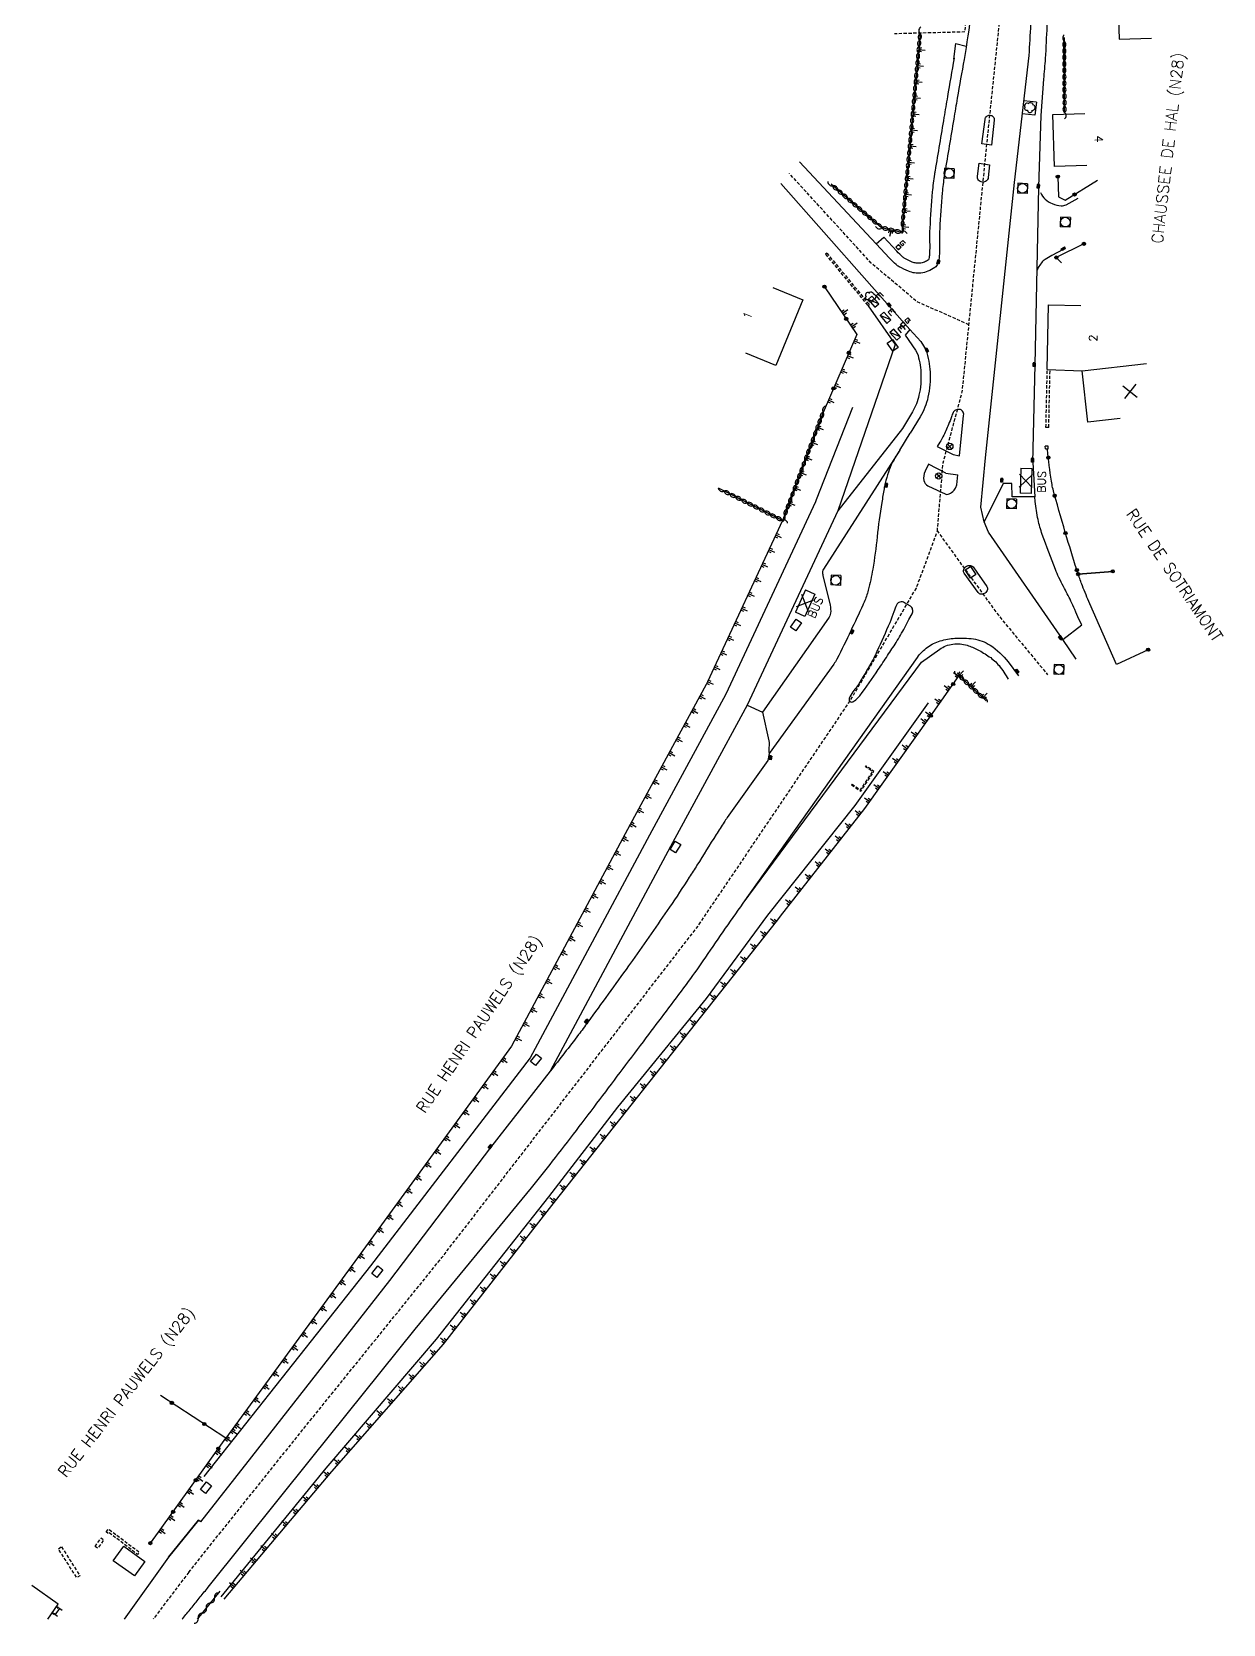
# Model space of a CAD drawing. Header units: millimetres. Extents: x 146014 to 147000, y 143999 to 145000.
# Drawn here: x 146468.3 to 146652.6, y 143999.2 to 144245.4 of the extents above; entities that cross this region are included whole.
import ezdxf
from ezdxf.enums import TextEntityAlignment as Align

# ---------------------------------------------------------------- set-up
doc = ezdxf.new("R2010")
doc.units = ezdxf.units.MM
doc.linetypes.add('DASHED', pattern=[0.75, 0.5, -0.25])
doc.layers.get('0').update_dxf_attribs({"linetype": 'CONTINUOUS'})
for name, color, linetype in [('W0001', 6, 'DASHED'), ('W0008', 7, 'CONTINUOUS'), ('W0017', 7, 'CONTINUOUS'), ('W0100', 7, 'CONTINUOUS'), ('W0105', 7, 'CONTINUOUS'), ('W0112', 1, 'DASHED'), ('W0211', 2, 'CONTINUOUS'), ('W0300', 7, 'CONTINUOUS'), ('W0302', 3, 'CONTINUOUS'), ('W0310', 3, 'CONTINUOUS'), ('W0322', 7, 'CONTINUOUS'), ('W0400', 7, 'CONTINUOUS'), ('W0412', 7, 'CONTINUOUS'), ('W0420', 7, 'CONTINUOUS'), ('W0430', 7, 'CONTINUOUS'), ('W0469', 7, 'CONTINUOUS'), ('W0989', 7, 'CONTINUOUS'), ('W0991', 7, 'CONTINUOUS'), ('W1102', 7, 'CONTINUOUS'), ('W1471', 7, 'CONTINUOUS')]:
    doc.layers.add(name, color=color, linetype=linetype)
doc.styles.get("Standard").update_dxf_attribs({"font": 'romans.shx', "width": 0.85})

# ---------------------------------------------------------------- blocks, each defined once
blk = doc.blocks.new('t105o')
for p, q in [((-0.5, 0), (0.5, 0)), ((0.5, 0), (0.2, 0.1)), ((0.5, 0), (0.2, -0.1))]:
    blk.add_line(p, q)
blk = doc.blocks.new('t310o')
at = {"color": 0, "linetype": 'Continuous'}
for centre, start, end in [((-0.5, 0.38), 216.8699, 323.1304), ((0.5, -0.37), 36.8699, 143.1303)]:
    blk.add_arc(centre, 0.625, start, end, dxfattribs=at)
blk = doc.blocks.new('T420')
for p, q in [((0.75, 0.75), (-0.75, 0.75)), ((-0.75, 0.75), (-0.75, -0.75)), ((0.75, 0.75), (0.75, -0.75)), ((0.75, -0.75), (-0.75, -0.75))]:
    blk.add_line(p, q)
blk.add_ellipse((0, 0), major_axis=(-0.53, 0.53), ratio=1, start_param=3.926991, end_param=10.210176)
blk = doc.blocks.new('T300')
for p, q in [((-0.8, 0.51), (-0.86, 0.34)), ((-0.86, 0.34), (-0.86, 0.17)), ((-0.86, 0.17), (-0.74, 0.06)), ((-0.69, 0.63), (-0.8, 0.51)), ((-0.8, -0.06), (-0.74, 0.06)), ((-0.74, 0.06), (-0.69, 0.11)), ((-0.57, 0.69), (-0.69, 0.63)), ((-0.46, 0.69), (-0.57, 0.69)), ((-0.29, 0.63), (-0.46, 0.69)), ((-0.29, 0.63), (-0.17, 0.74)), ((-0.23, 0.57), (-0.29, 0.63)), ((-0.17, 0.74), (-0.06, 0.8)), ((-0.06, 0.8), (0.06, 0.8)), ((0.06, 0.8), (0.23, 0.74)), ((0.23, 0.74), (0.34, 0.63)), ((0.34, 0.63), (0.4, 0.51)), ((0.46, 0.46), (0.34, 0.46)), ((0.4, 0.51), (0.4, 0.46)), ((0.57, 0.4), (0.46, 0.46)), ((0.57, 0.4), (0.69, 0.29)), ((0.69, 0.29), (0.74, 0.17)), ((0.74, 0.06), (0.69, -0.17)), ((0.74, 0.17), (0.74, 0.06)), ((-0.8, -0.17), (-0.8, -0.06)), ((-0.8, -0.23), (-0.8, -0.17)), ((-0.74, -0.34), (-0.8, -0.23)), ((-0.69, -0.4), (-0.74, -0.34)), ((-0.51, -0.46), (-0.69, -0.4)), ((-0.4, -0.46), (-0.51, -0.46)), ((-0.4, -0.46), (-0.34, -0.46)), ((-0.34, -0.46), (-0.34, -0.4)), ((-0.34, -0.51), (-0.34, -0.46)), ((-0.29, -0.63), (-0.34, -0.51)), ((-0.17, -0.74), (-0.29, -0.63)), ((-0.06, -0.8), (-0.17, -0.74)), ((0.06, -0.8), (-0.06, -0.8)), ((0.17, -0.74), (0.06, -0.8)), ((0.23, -0.69), (0.17, -0.74)), ((0.29, -0.46), (0.23, -0.46)), ((0.29, -0.63), (0.23, -0.69)), ((0.46, -0.4), (0.29, -0.46)), ((0.34, -0.51), (0.29, -0.63)), ((0.34, -0.51), (0.34, -0.46)), ((0.57, -0.34), (0.46, -0.4)), ((0.63, -0.29), (0.57, -0.34)), ((0.69, -0.17), (0.63, -0.29))]:
    blk.add_line(p, q)
blk = doc.blocks.new('T400')
for p, q in [((-0.15, 0.3), (0.15, 0.3)), ((-0.15, -0.25), (-0.15, 0.3)), ((-0.15, 0.15), (0.15, 0.15)), ((-0.15, 0), (0.15, 0)), ((0.15, 0.3), (0.15, -0.25)), ((-0.15, -0.15), (0.15, -0.15)), ((-0.15, -0.25), (-0.15, -0.3)), ((-0.15, -0.3), (0.15, -0.3)), ((0.15, -0.3), (0.15, -0.25))]:
    blk.add_line(p, q)
blk = doc.blocks.new('T412')
for p, q in [((-0.3, 1.2), (0.3, 1.2)), ((-0.3, 1.2), (-0.3, 0.6)), ((-0.3, 0.6), (0.3, 0.6)), ((-0.3, 0.3), (0.3, 0.3)), ((-0.3, -0.3), (-0.3, 0.3)), ((0, 0.9), (0.3, 0.9)), ((0.3, 0.9), (0.3, 0.6)), ((0.3, 0.3), (0.3, -0.3)), ((0.3, -0.3), (-0.3, -0.3))]:
    blk.add_line(p, q)
blk.add_ellipse((0, 0), major_axis=(0.212, 0.212), ratio=1, start_param=5.497787, end_param=11.780972)
blk = doc.blocks.new('t211o')
at = {"color": 0, "linetype": 'Continuous'}
for p, q in [((-0.29, 0.5), (-0.29, 0)), ((0, 1), (0, 0)), ((0.29, 0.5), (0.29, 0))]:
    blk.add_line(p, q, dxfattribs=at)
blk = doc.blocks.new('t430')
at = {"flags": 128}
for points in [[(0.8, 0.8), (-0.8, 0.8)], [(-0.8, 0.8), (-0.8, 0)], [(0.8, 0.8), (-0.8, 0)], [(-0.8, 0), (0.8, 0)], [(-0.4, 2.1), (0.4, 2.1)], [(-0.4, 2.1), (-0.4, 1.3)], [(-0.4, 1.7), (0, 1.7)], [(-0.4, 1.3), (0.4, 1.3)], [(0.8, 0), (0.8, 0.8)]]:
    blk.add_lwpolyline(points, dxfattribs=at)
blk = doc.blocks.new('t322o')
at = {"color": 0, "linetype": 'Continuous'}
for radius in [0.25, 0.15]:
    blk.add_circle((0, 0), radius, dxfattribs=at)
blk = doc.blocks.new('t991o')
at = {"color": 0, "linetype": 'Continuous'}
for p, q in [((-1, 1), (1, -1)), ((-1, -1), (1, 1))]:
    blk.add_line(p, q, dxfattribs=at)
blk = doc.blocks.new('T1471')
at = {"color": 0, "linetype": 'Continuous', "flags": 128}
blk.add_lwpolyline([(-0.75, -0.5), (-0.75, 0.5), (0.75, 0.5), (0.75, -0.5), (-0.75, -0.5)], dxfattribs=at)
blk = doc.blocks.new('T469')
at = {"color": 0, "linetype": 'Continuous', "flags": 128}
for points in [[(-0.35, 0.35), (0.35, -0.35)], [(-0.35, -0.35), (0.35, 0.35)]]:
    blk.add_lwpolyline(points, dxfattribs=at)
at = {"color": 0, "linetype": 'Continuous'}
blk.add_circle((0, 0), 0.5, dxfattribs=at)

msp = doc.modelspace()

# ---------------------------------------------------------------- linework, layer by layer
at = {"layer": 'W0001', "flags": 128}
for points in [[(146608.35, 144168.21), (146609.24, 144178.78), (146612.21, 144189.78), (146615.84, 144226.37), (146618.49, 144251.83), (146618.99, 144283.5), (146618.02, 144309.33), (146615.56, 144379.15), (146613.76, 144452.27)], [(146613.24, 144200.13), (146605.22, 144203.69), (146598.14, 144209.65), (146585.47, 144223.51)], [(146492.56, 144007.25), (146509.83, 144028.82), (146531.73, 144055.92), (146571.36, 144107.19), (146594.81, 144141.9), (146605.11, 144159.43), (146608.35, 144168.21), (146617.79, 144155.21), (146625.4, 144146.02)], [(146492.56, 144007.25), (146487.06, 144000)]]:
    msp.add_lwpolyline(points, dxfattribs=at)
at = {"layer": 'W0008'}
msp.add_line((146602.57, 144180.75), (146604.16, 144183.38), dxfattribs=at)
at = {"layer": 'W0008', "flags": 128}
for points in [[(146622.54, 144241.78, 0.00638), (146623.04, 144251.41, 0.003817), (146623.27, 144257.87, 0.000088), (146623.53, 144267.13, 0.004505), (146623.53, 144267.26, 0.005598), (146623.53, 144271.06, 0.001385), (146623.29, 144286.61, 0.000974), (146623.25, 144288.53, 0.000173), (146623.01, 144299.38, 0.008682), (146622.95, 144300.94, 0.008682)], [(146614.05, 144293.37), (146614.31, 144280.29, -0.005461), (146614.38, 144273.81, -0.003416), (146614.29, 144263.44, -0.000023), (146614.23, 144259.36, -0.000772), (146614.23, 144259.24, -0.006017), (146614.22, 144259.02, -0.000242), (146613.99, 144253.54, -0.019539), (146613.57, 144248.44, -0.013577), (146612.48, 144241.16)], [(146612.48, 144241.16, 0.001744), (146611.44, 144235.17, 0.001066), (146610.89, 144231.93, 0.000081), (146609.51, 144223.68, 0.001231), (146609.42, 144223.14, 0.018517), (146609.1, 144220.53, 0.008791), (146608.72, 144214.99, 0.020356), (146608.7, 144212.98, -0.02099), (146608.67, 144211.03, -0.036026), (146608.57, 144210.23, -0.039803), (146608.37, 144209.53, -0.139832), (146607.98, 144209, -0.073036), (146606.9, 144208.4, -0.060935), (146605.81, 144208.12, -0.06995), (146604.83, 144208.14, -0.057525), (146603.9, 144208.4, -0.033863), (146602.43, 144209.11, -0.053084), (146601.99, 144209.44, -0.02025), (146600.97, 144210.43), (146598.88, 144212.65)], [(146615.24, 144228.11), (146615.73, 144231.87, -0.180167), (146615.98, 144232.36, -0.192573), (146616.47, 144232.53, -0.206075), (146616.99, 144232.29, -0.211789), (146617.16, 144231.75), (146616.74, 144227.89)], [(146616.42, 144224.86), (146616.22, 144222.91, -0.202152), (146615.93, 144222.36, -0.194114), (146615.31, 144222.17, -0.203589), (146614.72, 144222.49, -0.205731), (146614.54, 144223.12), (146614.81, 144225.09)], [(146606.61, 144196.18, -0.032242), (146607.02, 144194.52, -0.032242), (146607.22, 144192.82, -0.067404), (146606.9, 144188.92, -0.08207), (146605.7, 144185.92), (146604.16, 144183.38)], [(146610.79, 144180.07), (146611.76, 144179.87), (146612.42, 144186.11, 0.177602), (146612.25, 144186.77, 0.228278), (146611.79, 144187.04, 0.135335), (146611.17, 144186.92, 0.163884), (146610.8, 144186.55, 0.031798), (146610.54, 144185.91, -0.016739), (146610.08, 144184.7, -0.013192), (146609.22, 144182.8, -0.029362), (146608.76, 144181.98), (146608.32, 144181.3)], [(146609.66, 144177.2), (146607, 144178.59), (146606.46, 144177.47, 0.158874), (146606.27, 144176.03, 0.241171), (146606.88, 144175.25), (146609.64, 144173.94, 0.199791), (146610.01, 144173.92, 0.085408), (146610.73, 144174.34, 0.088397), (146611.16, 144174.85, 0.107219), (146611.34, 144175.37), (146611.5, 144176.95)], [(146614.44, 144161.87), (146616.02, 144159.66, -0.227637), (146616.1, 144159.18, -0.16872), (146615.73, 144158.65, -0.172707), (146615.11, 144158.47, -0.224985), (146614.67, 144158.71), (146612.49, 144161.71, -0.215604), (146612.4, 144162.16, -0.152954), (146612.72, 144162.7, -0.183412), (146613.3, 144162.93, -0.183412), (146613.89, 144162.72)], [(146603.96, 144154.54), (146604.43, 144155.42, 0.173168), (146604.53, 144156.12, 0.211431), (146604.2, 144156.6), (146603.28, 144157.15, 0.1972), (146602.57, 144157.26, 0.21838), (146602.06, 144156.86, 0.04669), (146601.61, 144155.74, -0.031286), (146601, 144154.07, -0.002959), (146599, 144149.6, -0.013118), (146598.52, 144148.6, -0.011167), (146598.03, 144147.71, -0.003731), (146596.49, 144145.07, -0.039219), (146595.46, 144143.62, 0.058754), (146594.81, 144142.62, 0.114322), (146594.71, 144142.18, 0.174847), (146594.81, 144141.9, 0.25396), (146595.06, 144141.79, 0.129861), (146595.54, 144141.98, 0.072986), (146596.35, 144142.77, 0.016464), (146599.22, 144146.81, 0.001193), (146600.65, 144148.98, 0.001278), (146601.98, 144151.02, 0.014521), (146602.66, 144152.14, 0.015615), (146603.96, 144154.54)]]:
    msp.add_lwpolyline(points, format="xyb", dxfattribs=at)
for points in [[(146620.28, 144222.13), (146622.54, 144241.78)], [(146616.74, 144227.89), (146615.24, 144228.11)], [(146598.88, 144212.65), (146587.02, 144225.31)], [(146614.81, 144225.09), (146616.42, 144224.86)], [(146584.12, 144221.96), (146604.11, 144199.38)], [(146629.84, 144148.44), (146627.77, 144151.45), (146616.26, 144168.06), (146615.59, 144169.68), (146615.05, 144171.94), (146615.79, 144179.54), (146620.28, 144222.13)], [(146604.11, 144199.38), (146605.79, 144197.55), (146606.61, 144196.18)], [(146608.32, 144181.3), (146610.79, 144180.07)], [(146609.66, 144177.2), (146611.5, 144176.95)], [(146613.89, 144162.72), (146614.44, 144161.87)], [(146489.46, 144009.61), (146482.56, 144000)], [(146491.56, 144000), (146491.66, 144000.12), (146491.82, 144000.32), (146491.98, 144000.51), (146492.13, 144000.71), (146492.29, 144000.9), (146492.45, 144001.09), (146492.61, 144001.29), (146492.77, 144001.48), (146492.92, 144001.68), (146493.08, 144001.87), (146493.24, 144002.07), (146493.4, 144002.26), (146493.56, 144002.45), (146493.72, 144002.65), (146493.87, 144002.84), (146494.03, 144003.04), (146494.19, 144003.23), (146494.35, 144003.43), (146494.51, 144003.62), (146494.67, 144003.81), (146494.82, 144004.01), (146494.98, 144004.2), (146495.14, 144004.4), (146495.3, 144004.59), (146495.46, 144004.78), (146495.59, 144004.95)]]:
    msp.add_lwpolyline(points, dxfattribs=at)
at = {"layer": 'W0008'}
for points in [[(146602.57, 144180.75, 0.033875), (146601.38, 144178.81, 0.04823), (146600.77, 144177.32, 0.002627), (146600.29, 144175.66, 0.021761), (146600.24, 144175.46, 0.005612), (146600.11, 144174.78, 0.001808), (146599.76, 144172.65, 0.014602), (146599.04, 144167.33, -0.015593), (146598.36, 144162.35, -0.021278), (146597.67, 144159.09, -0.036615), (146597.05, 144157.26, -0.009947), (146596.84, 144156.79, -0.00116), (146594.96, 144152.8, -0.007349), (146592.82, 144148.44, -0.038447), (146592.33, 144147.65), (146582.34, 144133.82), (146582.13, 144132.76), (146575.84, 144123.93, 0.010248), (146575.36, 144123.22, 0.003881), (146574.13, 144121.3, 0.001329), (146571.17, 144116.57, -0.003371), (146569.99, 144114.71, -0.007319), (146566.92, 144110.07, -0.004076), (146561.21, 144101.86, -0.002365), (146560.6, 144101.01, -0.00023), (146554.3, 144092.3, -0.007224), (146552.87, 144090.37, -0.002434), (146548.49, 144084.74)], [(146495.59, 144004.95), (146511.6, 144024.96), (146527.58, 144044.83), (146545.6, 144066.71, 0.007535), (146548.85, 144070.79, 0.003267), (146556.16, 144080.36, 0.000144), (146563.33, 144089.88, 0.000166), (146569.55, 144098.15, 0.011843), (146572.14, 144101.77, -0.004842), (146578.34, 144110.71), (146605.26, 144148.69, -0.081712), (146606.84, 144150.29, -0.083958), (146608.8, 144151.26, -0.058563), (146611.07, 144151.66, -0.047468), (146613.92, 144151.56, -0.114508), (146616.52, 144150.58, -0.083631), (146619.29, 144147.99), (146620.91, 144145.86)]]:
    msp.add_lwpolyline(points, format="xyb", dxfattribs=at)
for points in [[(146548.49, 144084.74), (146539.24, 144072.94), (146523.6, 144052.37), (146502.27, 144025.12)], [(146502.27, 144025.12), (146494.39, 144015.05), (146494.07, 144015.28), (146489.46, 144009.61)]]:
    msp.add_lwpolyline(points, dxfattribs=at)
at = {"layer": 'W0017', "flags": 128}
for points in [[(146625.09, 144241.31, 0.002484), (146625.57, 144251.3, 0.003817), (146625.8, 144257.8, 0.000088), (146626.06, 144267.06, 0.004505), (146626.06, 144267.24, 0.005598), (146626.06, 144271.09, 0.001385), (146625.82, 144286.66, 0.000974), (146625.78, 144288.58, 0.000173), (146625.54, 144299.44, 0.008564), (146625.47, 144301.06, 0.003962)], [(146624.06, 144221.41), (146624.41, 144232.47), (146624.83, 144238.09, -0.002687), (146624.96, 144239.7, 0.002687), (146625.09, 144241.31)], [(146624.28, 144220.57, 0.090462), (146625.05, 144219.54, 0.090462), (146626.13, 144218.86, 0.075881), (146627.52, 144218.53, 0.147143), (146628.25, 144218.68), (146630.11, 144219.71)], [(146627.79, 144211.77), (146626.06, 144210.84, 0.015416), (146625.01, 144210.23, 0.052435), (146624.73, 144210.01, 0.057712), (146624.18, 144209.34, 0.057712), (146623.79, 144208.57)], [(146605.25, 144195.75, -0.032242), (146605.62, 144194.27, -0.032242), (146605.8, 144192.75, -0.067404), (146605.51, 144189.22, -0.08207), (146604.49, 144186.66), (146602.95, 144184.11)], [(146602.57, 144180.75), (146602.57, 144180.75), (146590.72, 144162.34, 0.124051), (146590.6, 144161.97, 0.077988), (146590.65, 144161.38), (146591.76, 144156.79, -0.086905), (146591.83, 144155.56, -0.126153), (146591.53, 144154.76), (146581.33, 144140.23), (146582.28, 144135.78, -0.091752), (146582.31, 144134.8, 0.091752), (146582.34, 144133.82)], [(146627.77, 144151.45), (146630.68, 144153.72), (146630.25, 144154.6, -0.021549), (146629.6, 144156.09, 0.024165), (146629.01, 144157.41, 0.004626), (146627.86, 144159.65, -0.007396), (146627.15, 144161.05, -0.021627), (146626.61, 144162.27, -0.004961), (146624.58, 144167.71, -0.034794), (146623.92, 144170.01, -0.0295), (146623.49, 144172.8), (146623.43, 144173.51), (146619.92, 144173.52), (146619.85, 144175.6), (146618.52, 144175.61), (146615.59, 144169.68)]]:
    msp.add_lwpolyline(points, format="xyb", dxfattribs=at)
for points in [[(146610.92, 144241.22), (146611.2, 144243.62), (146612.83, 144243.22)], [(146623.68, 144234.55), (146621.71, 144234.77)], [(146623.68, 144234.55), (146623.44, 144232.53)], [(146623.44, 144232.53), (146621.48, 144232.76)], [(146623.14, 144178.86), (146623.47, 144193.94), (146624.06, 144221.41)], [(146604.11, 144199.38), (146603.35, 144198.51), (146604.97, 144196.18)], [(146604.97, 144196.18), (146605.25, 144195.75)], [(146602.95, 144184.11), (146592.97, 144171.36), (146578.96, 144141.31), (146581.33, 144140.23)], [(146623.14, 144178.86), (146623.43, 144173.51)]]:
    msp.add_lwpolyline(points, dxfattribs=at)
at = {"layer": 'W0017'}
msp.add_lwpolyline([(146610.94, 144241.33, 0.000585), (146609.92, 144235.43, 0.001066), (146609.37, 144232.19, 0.000081), (146608, 144223.94, 0.001231), (146607.9, 144223.39, 0.018517), (146607.57, 144220.66, 0.008791), (146607.18, 144215.07, 0.020356), (146607.16, 144212.94, -0.02099), (146607.14, 144211.12, -0.036026), (146607.06, 144210.54, -0.031706), (146606.96, 144210.16, -0.06398), (146606.35, 144209.83, -0.060935), (146605.62, 144209.65, -0.06995), (146605.07, 144209.66, -0.057525), (146604.48, 144209.82, -0.033863), (146603.2, 144210.45, -0.053084), (146603.02, 144210.58, -0.02025), (146602.09, 144211.49), (146600.06, 144213.65)], format="xyb", dxfattribs=at)
msp.add_lwpolyline([(146598.88, 144212.65), (146600.06, 144213.65)], dxfattribs=at)
at = {"layer": 'W0017', "flags": 128}
msp.add_lwpolyline([(146484.18, 144006.68), (146480.9, 144009), (146482.54, 144011.28), (146485.78, 144008.9)], close=True, dxfattribs=at)
at = {"layer": 'W0100'}
for p, q in [((146636.27, 144251.43), (146636.46, 144244.29)), ((146636.46, 144244.29), (146641.46, 144244.42))]:
    msp.add_line(p, q, dxfattribs=at)
at = {"layer": 'W0100', "flags": 128}
for points in [[(146626.19, 144232.64), (146631.18, 144232.81)], [(146626.47, 144224.6), (146626.19, 144232.64)], [(146631.46, 144224.77), (146626.47, 144224.6)], [(146582.92, 144205.9), (146587.55, 144204.01)], [(146587.55, 144204.01), (146583.38, 144193.83)], [(146625.35, 144193.23), (146625.56, 144203.22)], [(146625.56, 144203.22), (146630.56, 144203.12)], [(146583.38, 144193.83), (146578.75, 144195.72)], [(146625.35, 144193.23), (146630.77, 144193.02)], [(146631.65, 144185.07), (146630.77, 144193.02)], [(146636.62, 144185.63), (146631.65, 144185.07)], [(146621.24, 144177.94), (146621.15, 144174.07)], [(146621.24, 144177.94), (146622.95, 144177.9)], [(146622.95, 144177.9), (146622.86, 144174.03)], [(146622.86, 144174.03), (146621.15, 144174.07)], [(146587.95, 144159.14), (146586.4, 144155.68)], [(146589.42, 144158.48), (146587.87, 144155.02)], [(146587.95, 144159.14), (146589.42, 144158.48)], [(146587.87, 144155.02), (146586.4, 144155.68)], [(146470.75, 144000), (146472.38, 144002.3), (146468.3, 144005.19)], [(146472.56, 144001.64), (146471.88, 144000.69)]]:
    msp.add_lwpolyline(points, dxfattribs=at)
at = {"layer": 'W0112'}
for p, q in [((146625.15, 144184.27), (146625.35, 144193.23)), ((146625.59, 144184.26), (146625.78, 144193.22)), ((146625.59, 144184.26), (146625.15, 144184.27)), ((146625.07, 144180.95), (146625.05, 144181.34)), ((146625.48, 144181.34), (146625.05, 144181.34)), ((146625.5, 144180.97), (146625.48, 144181.34))]:
    msp.add_line(p, q, dxfattribs=at)
at = {"layer": 'W0112', "flags": 128}
for points in [[(146612.98, 144253.66), (146612.61, 144245.4), (146601.72, 144245.12)], [(146591.26, 144211.21), (146591.05, 144211.03)], [(146591.05, 144211.03), (146597.63, 144203.07)], [(146591.26, 144211.21), (146597.84, 144203.24)], [(146597.63, 144203.07), (146597.84, 144203.24)], [(146625.07, 144180.95), (146625.5, 144180.97)], [(146595.07, 144129), (146596.51, 144128), (146598.54, 144131.08), (146597.32, 144131.92)], [(146595.15, 144129.12), (146596.47, 144128.2), (146598.34, 144131.04), (146597.23, 144131.8)], [(146597.23, 144131.8), (146597.32, 144131.92)], [(146595.07, 144129), (146595.15, 144129.12)]]:
    msp.add_lwpolyline(points, dxfattribs=at)
for points in [[(146479.79, 144013.49), (146480.15, 144013.96), (146482.65, 144012.07), (146484.41, 144010.74), (146484.91, 144010.36), (146484.65, 144010.02), (146484.15, 144010.4), (146482.4, 144011.73), (146480.23, 144013.37), (146480.12, 144013.24)], [(146472.88, 144011.18), (146475.75, 144006.7), (146475.27, 144006.39), (146472.4, 144010.87)], [(146478.09, 144011.25), (146479, 144012.55), (146479.43, 144012.25), (146478.52, 144010.95)]]:
    msp.add_lwpolyline(points, close=True, dxfattribs=at)
at = {"layer": 'W0211'}
for points in [[(146597.63, 144203.07), (146601.82, 144197.06)], [(146601.82, 144197.06), (146592.97, 144171.36)], [(146578.96, 144141.31), (146567.1, 144119.47), (146548.49, 144084.74)], [(146584.09, 144108.67), (146597.14, 144125.35), (146607.33, 144139.69)], [(146498.03, 144003.1), (146514.72, 144022.83), (146531.99, 144042.54), (146549.29, 144064.67), (146560.21, 144078.48), (146573.68, 144095.52), (146583.67, 144108.13), (146584.09, 144108.67)], [(146489.46, 144009.61), (146494.07, 144015.28)]]:
    msp.add_lwpolyline(points, dxfattribs=at)
at = {"layer": 'W0211', "flags": 128}
for points in [[(146584.42, 144169.86), (146572.8, 144144.93)], [(146572.8, 144144.93), (146572.61, 144144.52), (146560.84, 144122.84), (146542.5, 144088.61)], [(146542.5, 144088.61), (146518.66, 144055.88), (146498.32, 144028)]]:
    msp.add_lwpolyline(points, dxfattribs=at)
at = {"layer": 'W0211'}
msp.add_lwpolyline([(146578.34, 144110.71), (146605.9, 144147.97), (146608.71, 144149.95, -0.117854), (146610.75, 144150.76, -0.116151), (146612.96, 144150.57, -0.039412), (146614.59, 144149.89, -0.033181), (146616.39, 144148.81, -0.067994), (146617.89, 144147.43, -0.054776), (146619.28, 144145.32)], format="xyb", dxfattribs=at)
at = {"layer": 'W0302', "flags": 128}
for points in [[(146595.21, 144187.32), (146589.62, 144173.07)], [(146589.62, 144173.07), (146589.51, 144172.76), (146575.64, 144142.99), (146563.82, 144121.23), (146545.36, 144086.77), (146520.66, 144054.65), (146494.91, 144022.04)], [(146497.56, 144003.46), (146513.83, 144023.36), (146530.91, 144043.27), (146548.27, 144065.31), (146558.95, 144079.15), (146572.67, 144095.98), (146582.13, 144108.84), (146595.63, 144125.8), (146606.99, 144141.66)]]:
    msp.add_lwpolyline(points, dxfattribs=at)
at = {"layer": 'W0310', "flags": 128}
for points in [[(146605.68, 144245.14), (146602.85, 144214.42), (146599.7, 144215.14), (146591.91, 144221.86)], [(146628.03, 144232.96), (146627.99, 144244.54)], [(146590.68, 144186.59), (146584.42, 144169.86), (146574.48, 144174.86)], [(146611.72, 144145.88), (146615.91, 144141.96)], [(146493.9, 144000), (146497.42, 144004.34)]]:
    msp.add_lwpolyline(points, dxfattribs=at)
at = {"layer": 'W0322'}
for p, q in [((146631.02, 144212.64), (146626.75, 144210.53)), ((146626.75, 144210.53), (146627.57, 144209.71)), ((146630.14, 144161.57), (146635.47, 144162)), ((146640.95, 144149.89), (146636.07, 144147.58))]:
    msp.add_line(p, q, dxfattribs=at)
at = {"layer": 'W0322', "flags": 128}
for points in [[(146626.98, 144223.03), (146627.11, 144219.89), (146628.12, 144219.37), (146633.14, 144222.48)], [(146590.89, 144206.02), (146595.9, 144198.64), (146590.68, 144186.59)], [(146607.33, 144139.69), (146611.72, 144145.88)]]:
    msp.add_lwpolyline(points, dxfattribs=at)
for points in [[(146635.47, 144162), (146630.14, 144161.57, -0.005624), (146628.39, 144167.19, -0.004689), (146626.43, 144173.97, -0.030246), (146626, 144175.93, -0.012226), (146625.38, 144180.86)], [(146636.07, 144147.58), (146631.94, 144157, -0.009729), (146630.78, 144159.78, -0.015353), (146630.14, 144161.57)]]:
    msp.add_lwpolyline(points, format="xyb", dxfattribs=at)
at = {"layer": 'W0322'}
msp.add_lwpolyline([(146486.63, 144011.75), (146487.91, 144013.44), (146498.32, 144028), (146488.18, 144034.58)], dxfattribs=at)
at = {"layer": 'W1102', "flags": 128}
msp.add_lwpolyline([(146630.77, 144193.02), (146640.7, 144194.12)], dxfattribs=at)

# ---------------------------------------------------------------- block references
at = {"layer": 'W0105'}
for p, rotation in [((146471.88, 144000.69), 142.4810056180859), ((146472.56, 144001.64), 145.8035762564922)]:
    msp.add_blockref('t105o', p, dxfattribs=dict(at, rotation=rotation))
at = {"layer": 'W0211'}
for p, rotation in [((146605.45, 144242.65), 264.7390380593511), ((146605.22, 144240.16), 264.7390380593617), ((146604.99, 144237.67), 264.7390380594135), ((146604.76, 144235.18), 264.739038059306), ((146604.53, 144232.69), 264.7390380593475), ((146604.3, 144230.2), 264.7390380594088), ((146604.07, 144227.72), 264.7390380593923), ((146603.84, 144225.23), 264.7390380592686), ((146603.61, 144222.74), 264.7390380595489), ((146603.38, 144220.25), 264.7390380595426), ((146603.16, 144217.76), 264.7390380595668), ((146601.24, 144214.79), 167.0821783045941), ((146602.93, 144215.27), 264.7390380592711), ((146593.7, 144201.88), 304.1422550581462), ((146595.1, 144199.81), 304.1422550577577), ((146595.47, 144197.65), 246.570986437129), ((146594.47, 144195.35), 246.5709864372423), ((146593.48, 144193.06), 246.5709864373512), ((146592.48, 144190.76), 246.5709864371838), ((146591.49, 144188.47), 246.570986437219), ((146589.8, 144184.25), 249.4964141675107), ((146588.92, 144181.91), 249.4964141675294), ((146588.05, 144179.56), 249.4964141676274), ((146586.3, 144174.88), 249.496414167609), ((146587.17, 144177.22), 249.4964141677239), ((146585.42, 144172.54), 249.496414167609), ((146583.36, 144167.59), 245.0123408834156), ((146582.31, 144165.32), 245.0123408834156), ((146581.25, 144163.06), 245.0123408834156), ((146580.19, 144160.79), 245.0123408834156), ((146579.14, 144158.53), 245.0123408834156), ((146578.08, 144156.26), 245.0123408834156), ((146577.03, 144153.99), 245.0123408834156), ((146575.97, 144151.73), 245.0123408834156), ((146574.91, 144149.46), 245.0123408834156), ((146573.86, 144147.2), 245.0123408834156), ((146611.67, 144145.8), 54.62029105229423), ((146611.72, 144145.88), 316.8658181142056), ((146572.8, 144144.93), 245.0123408834156), ((146610.22, 144143.76), 54.62029105245291), ((146613.55, 144144.17), 316.8658181142187), ((146615.37, 144142.46), 316.865818114272), ((146570.44, 144140.52), 241.487626190278), ((146571.63, 144142.72), 241.487626190278), ((146608.77, 144141.73), 54.62029105229876), ((146569.25, 144138.33), 241.487626190278), ((146606.59, 144138.65), 54.60628930868465), ((146607.33, 144139.69), 54.62029105230617), ((146568.05, 144136.13), 241.487626190278), ((146605.14, 144136.62), 54.60628930870938), ((146566.86, 144133.93), 241.487626190278), ((146602.25, 144132.54), 54.60628930869454), ((146603.7, 144134.58), 54.60628930867008), ((146565.67, 144131.74), 241.4876261903899), ((146600.8, 144130.5), 54.6062893087186), ((146564.47, 144129.54), 241.487626190278), ((146599.35, 144128.46), 54.60628930874232), ((146563.28, 144127.34), 241.487626190278), ((146597.9, 144126.43), 54.60628930855256), ((146562.09, 144125.15), 241.487626190278), ((146596.41, 144124.42), 51.97656081774047), ((146559.71, 144120.75), 241.82332724963), ((146560.89, 144122.95), 241.487626190278), ((146593.33, 144120.48), 51.97656081779429), ((146594.87, 144122.45), 51.97656081766296), ((146558.53, 144118.54), 241.8233272495194), ((146591.79, 144118.51), 51.97656081788209), ((146557.35, 144116.34), 241.82332724963), ((146590.25, 144116.54), 51.97656081780357), ((146556.17, 144114.13), 241.82332724963), ((146588.71, 144114.57), 51.97656081789344), ((146554.99, 144111.93), 241.82332724963), ((146585.63, 144110.64), 51.9765608177313), ((146587.17, 144112.6), 51.97656081764129), ((146553.81, 144109.73), 241.82332724963), ((146552.63, 144107.52), 241.8233272495194), ((146581.78, 144105.74), 51.59681106321211), ((146583.33, 144107.7), 51.59681106315485), ((146551.45, 144105.32), 241.82332724963), ((146580.22, 144103.78), 51.59681106317547), ((146550.27, 144103.12), 241.82332724963), ((146578.67, 144101.82), 51.5968110632293), ((146547.91, 144098.71), 241.82332724963), ((146549.09, 144100.91), 241.82332724963), ((146577.12, 144099.86), 51.59681106318784), ((146546.73, 144096.5), 241.8233272495194), ((146574.01, 144095.94), 51.59681106314586), ((146575.57, 144097.9), 51.59681106322106), ((146545.55, 144094.3), 241.82332724963), ((146572.46, 144093.98), 51.68086047600892), ((146544.37, 144092.1), 241.82332724963), ((146570.91, 144092.02), 51.68086047579762), ((146543.18, 144089.89), 241.82332724963), ((146567.81, 144088.1), 51.68086047583033), ((146569.36, 144090.06), 51.68086047597468), ((146541.03, 144086.59), 233.9370389310462), ((146566.26, 144086.14), 51.68086047600934), ((146539.56, 144084.57), 233.9370389309204), ((146564.71, 144084.18), 51.68086047583748), ((146538.08, 144082.55), 233.9370389308448), ((146563.16, 144082.21), 51.68086047574504), ((146536.61, 144080.53), 233.9370389309667), ((146560.06, 144078.29), 51.65727445670707), ((146561.61, 144080.25), 51.68086047576443), ((146533.67, 144076.49), 233.9370389308969), ((146535.14, 144078.51), 233.9370389309821), ((146558.51, 144076.33), 51.65727445687869), ((146532.2, 144074.47), 233.9370389309605), ((146556.96, 144074.37), 51.65727445682984), ((146530.73, 144072.45), 233.9370389309687), ((146555.41, 144072.41), 51.65727445670604), ((146529.25, 144070.42), 233.937038931034), ((146552.31, 144068.49), 51.65727445671824), ((146553.86, 144070.45), 51.65727445671976), ((146527.78, 144068.4), 233.9370389308889), ((146550.76, 144066.53), 51.65727445689452), ((146524.84, 144064.36), 233.9370389310214), ((146526.31, 144066.38), 233.9370389309546), ((146549.21, 144064.56), 51.99241025056863), ((146523.37, 144062.34), 233.9370389310304), ((146547.67, 144062.59), 51.99241025038905), ((146521.9, 144060.32), 233.937038931099), ((146544.59, 144058.66), 51.99241025043798), ((146546.13, 144060.63), 51.99241025053387), ((146520.42, 144058.3), 233.9370389309483), ((146543.05, 144056.69), 51.99241025057787), ((146517.48, 144054.26), 233.88015061775), ((146518.95, 144056.28), 233.9370389310173), ((146541.51, 144054.72), 51.99241025048408), ((146516.01, 144052.24), 233.8801506177199), ((146539.97, 144052.75), 51.99241025061939), ((146514.53, 144050.22), 233.8801506176263), ((146536.89, 144048.81), 51.99241025043838), ((146538.43, 144050.78), 51.99241025052764), ((146513.06, 144048.2), 233.8801506175935), ((146535.35, 144046.84), 51.99241025056885), ((146511.58, 144046.18), 233.8801506177337), ((146533.81, 144044.87), 51.99241025048143), ((146508.64, 144042.14), 233.8801506176684), ((146510.11, 144044.16), 233.8801506177015), ((146532.27, 144042.9), 51.99241025060788), ((146507.16, 144040.12), 233.8801506175667), ((146529, 144039.12), 48.77587832432432), ((146530.64, 144041), 48.7758783244703), ((146505.69, 144038.1), 233.8801506177839), ((146527.35, 144037.24), 48.77587832417163), ((146504.22, 144036.08), 233.8801506176808), ((146525.7, 144035.36), 48.7758783242919), ((146502.74, 144034.06), 233.8801506176452), ((146522.41, 144031.6), 48.77587832421985), ((146524.05, 144033.48), 48.77587832409547), ((146499.79, 144030.03), 233.8801506177678), ((146501.27, 144032.04), 233.8801506178026), ((146520.76, 144029.72), 48.77587832431318), ((146498.31, 144027.99), 234.4400769229152), ((146498.32, 144028.01), 233.8801506176574), ((146499.18, 144029.18), 233.8801506271115), ((146519.11, 144027.84), 48.77587832444974), ((146496.85, 144025.95), 234.4400769229152), ((146515.82, 144024.08), 48.77587832409232), ((146517.46, 144025.96), 48.77587832427582), ((146495.4, 144023.92), 234.4400769229474), ((146514.18, 144022.19), 49.76251947286031), ((146492.49, 144019.85), 234.4400769228859), ((146493.94, 144021.88), 234.4400769227689), ((146512.57, 144020.28), 49.76251947284912), ((146491.04, 144017.82), 234.4400769229198), ((146510.95, 144018.37), 49.76251947289177), ((146489.58, 144015.78), 234.4400769229331), ((146507.72, 144014.55), 49.76251947292565), ((146509.34, 144016.46), 49.76251947257643), ((146488.13, 144013.75), 234.440076922863), ((146506.11, 144012.65), 49.76251947291486), ((146504.49, 144010.74), 49.76251947258052), ((146501.26, 144006.92), 49.76251947260396), ((146502.88, 144008.83), 49.76251947262197), ((146499.65, 144005.01), 49.76251947264775)]:
    msp.add_blockref('t211o', p, dxfattribs=dict(at, rotation=rotation))
at = {"layer": 'W0300', "rotation": 357.7055472577929}
for p in [(146622.69, 144233.69), (146598.07, 144204.4)]:
    msp.add_blockref('T300', p, dxfattribs=at)
at = {"layer": 'W0310'}
for p, rotation in [((146605.49, 144243.15), 264.739038059439), ((146605.59, 144244.15), 264.739038059439), ((146605.68, 144245.14), 264.739038059439), ((146627.99, 144243.96), 90.21571928228211), ((146605.31, 144241.16), 264.739038059439), ((146605.4, 144242.15), 264.739038059439), ((146627.99, 144242.96), 90.21571928228211), ((146628, 144241.96), 90.21571928228211), ((146628, 144240.96), 90.21571928228211), ((146605.03, 144238.17), 264.739038059439), ((146605.13, 144239.17), 264.739038059439), ((146605.22, 144240.16), 264.739038059439), ((146628, 144239.96), 90.21571928228211), ((146628.01, 144238.96), 90.21571928228211), ((146604.85, 144236.18), 264.739038059439), ((146604.94, 144237.18), 264.739038059439), ((146628.01, 144237.96), 90.21571928228211), ((146628.01, 144236.96), 90.21571928228211), ((146628.02, 144235.96), 90.21571928228211), ((146604.58, 144233.19), 264.739038059439), ((146604.67, 144234.19), 264.739038059439), ((146604.76, 144235.18), 264.739038059439), ((146628.02, 144234.96), 90.21571928228211), ((146628.03, 144233.96), 90.21571928228211), ((146604.39, 144231.2), 264.739038059439), ((146604.48, 144232.2), 264.739038059439), ((146628.03, 144232.96), 90.21571928228211), ((146604.21, 144229.21), 264.739038059439), ((146604.3, 144230.2), 264.739038059439), ((146603.93, 144226.22), 264.739038059439), ((146604.03, 144227.22), 264.739038059439), ((146604.12, 144228.21), 264.739038059439), ((146603.75, 144224.23), 264.739038059439), ((146603.84, 144225.23), 264.739038059439), ((146592.19, 144221.62), 139.2467710738516), ((146603.48, 144221.24), 264.739038059439), ((146603.57, 144222.24), 264.739038059439), ((146603.66, 144223.23), 264.739038059439), ((146592.94, 144220.97), 139.2467710738516), ((146593.7, 144220.31), 139.2467710738516), ((146594.46, 144219.66), 139.2467710738516), ((146595.22, 144219.01), 139.2467710738516), ((146603.29, 144219.25), 264.739038059439), ((146603.38, 144220.25), 264.739038059439), ((146595.98, 144218.35), 139.2467710738516), ((146596.73, 144217.7), 139.2467710738516), ((146597.49, 144217.05), 139.2467710738516), ((146598.25, 144216.4), 139.2467710738516), ((146603.02, 144216.26), 264.739038059439), ((146603.11, 144217.26), 264.739038059439), ((146603.2, 144218.26), 264.739038059439), ((146599.01, 144215.74), 139.2467710738516), ((146599.78, 144215.12), 167.0821783048708), ((146600.75, 144214.9), 167.0821783048708), ((146601.73, 144214.68), 167.0821783048708), ((146602.7, 144214.45), 167.0821783048708), ((146602.93, 144215.27), 264.739038059439), ((146590.68, 144186.59), 249.4964141676131), ((146589.97, 144184.72), 249.4964141676131), ((146590.33, 144185.65), 249.4964141676131), ((146588.92, 144181.91), 249.4964141676131), ((146589.27, 144182.84), 249.4964141676131), ((146589.62, 144183.78), 249.4964141676131), ((146587.87, 144179.1), 249.4964141676131), ((146588.22, 144180.03), 249.4964141676131), ((146588.57, 144180.97), 249.4964141676131), ((146587.17, 144177.22), 249.4964141676131), ((146587.52, 144178.16), 249.4964141676131), ((146586.12, 144174.41), 249.4964141676131), ((146586.47, 144175.35), 249.4964141676131), ((146586.82, 144176.29), 249.4964141676131), ((146575.37, 144174.41), 153.269009546812), ((146576.26, 144173.96), 153.269009546812), ((146577.15, 144173.51), 153.269009546812), ((146578.05, 144173.06), 153.269009546812), ((146578.94, 144172.62), 153.269009546812), ((146579.83, 144172.17), 153.269009546812), ((146585.42, 144172.54), 249.4964141676131), ((146585.77, 144173.48), 249.4964141676131), ((146580.73, 144171.72), 153.269009546812), ((146581.62, 144171.27), 153.269009546812), ((146582.51, 144170.82), 153.269009546812), ((146583.4, 144170.37), 153.269009546812), ((146584.3, 144169.92), 153.269009546812), ((146584.72, 144170.67), 249.4964141676131), ((146585.07, 144171.6), 249.4964141676131), ((146611.72, 144145.88), 316.8658181143186), ((146612.45, 144145.19), 316.8658181143186), ((146613.18, 144144.51), 316.8658181143186), ((146613.91, 144143.83), 316.8658181143186), ((146614.64, 144143.14), 316.8658181143186), ((146615.37, 144142.46), 316.8658181143186), ((146496.55, 144003.27), 51.00926782708143), ((146494.04, 144000.16), 51.00926782708143), ((146495.29, 144001.72), 51.00926782708143)]:
    msp.add_blockref('t310o', p, dxfattribs=dict(at, rotation=rotation))
at = {"layer": 'W0322'}
for p, rotation in [((146626.98, 144223.03), 272.4613130408598), ((146629.58, 144220.27), 31.82667838536236), ((146631.02, 144212.64), 206.2678561728425), ((146626.75, 144210.53), 314.9269719904183), ((146590.89, 144206.02), 304.1422550579215), ((146594.26, 144201.05), 304.1422550579215), ((146594.67, 144195.81), 246.5709864372305), ((146592.29, 144190.3), 246.5709864372305), ((146625.51, 144179.6), 96.57211969116662), ((146626.5, 144173.69), 105.6347867251322), ((146628.17, 144167.93), 106.5488612417999), ((146629.94, 144162.2), 107.8120120673644), ((146630.14, 144161.57), 4.544183815237887), ((146635.47, 144162), 184.5441838152379), ((146640.95, 144149.89), 205.3835506162975), ((146610.8, 144144.58), 54.62029105240511), ((146607.33, 144139.69), 54.62029105240511), ((146489.95, 144033.44), 147.0128151635143), ((146494.98, 144030.17), 147.0128151635143), ((146497.14, 144026.36), 54.4400769229136), ((146493.65, 144021.48), 54.4400769229136), ((146490.16, 144016.6), 54.4400769229136), ((146486.63, 144011.75), 53.00286779415794)]:
    msp.add_blockref('t322o', p, dxfattribs=dict(at, rotation=rotation))
at = {"layer": 'W0400'}
for p, rotation in [((146623.97, 144221.54), 178.1778030761852), ((146627.84, 144211.9), 118.3178127725994), ((146608.5, 144209.83), 163.5955748986248), ((146600.9, 144203.21), 41.51255204370132), ((146606.72, 144196.24), 23.06033399028878), ((146623.31, 144193.96), 178.7732495319312), ((146623.06, 144179.19), 178.7534226041573), ((146600.45, 144175.3), 169.1883188850207), ((146618.3, 144176.08), 178.6738729779721), ((146595.18, 144152.64), 154.621198551097), ((146627.4, 144151.74), 34.73753775768326), ((146620.66, 144146.56), 37.26808756725859), ((146582.55, 144133.19), 168.8607749834382), ((146554.07, 144092.44), 144.0992765985614), ((146539.18, 144073.05), 141.8998347942122)]:
    msp.add_blockref('T400', p, dxfattribs=dict(at, rotation=rotation))
at = {"layer": 'W0412'}
for p, rotation in [((146602.33, 144212.12), 313.3200473866588), ((146603.06, 144200.17), 311.5125520437014)]:
    msp.add_blockref('T412', p, dxfattribs=dict(at, rotation=rotation))
at = {"layer": 'W0420', "rotation": 357.7055472577929}
for p in [(146610.16, 144223.54), (146621.52, 144221.22), (146628.14, 144216), (146619.83, 144172.46), (146592.63, 144160.62), (146627.15, 144146.82)]:
    msp.add_blockref('T420', p, dxfattribs=at)
at = {"layer": 'W0430', "rotation": 311.5125520435628}
for p in [(146598.16, 144203.44), (146600.02, 144200.94), (146601.54, 144198.33)]:
    msp.add_blockref('t430', p, dxfattribs=at)
at = {"layer": 'W0469', "rotation": 357.7055472577929}
for p in [(146610.27, 144181.33), (146608.56, 144176.75)]:
    msp.add_blockref('T469', p, dxfattribs=at)
at = {"layer": 'W0991'}
for p, rotation in [((146638.16, 144189.82), 276.348310779046), ((146622.05, 144175.99), 88.67387297630817), ((146587.91, 144157.08), 65.7903931915441)]:
    msp.add_blockref('t991o', p, dxfattribs=dict(at, rotation=rotation))
at = {"layer": 'W1471'}
for p, rotation in [((146601.44, 144196.94), 304.7376663914618), ((146613.47, 144161.87), 303.0938255728703), ((146586.5, 144153.72), 54.92082473329418), ((146567.83, 144119.38), 58.05837858855487), ((146546.27, 144086.48), 51.89983479454023), ((146521.75, 144053.73), 51.95501820190027), ((146495.25, 144020.31), 51.95501820190027)]:
    msp.add_blockref('T1471', p, dxfattribs=dict(at, rotation=rotation))

# ---------------------------------------------------------------- texts
at = {"layer": 'W0989'}
for s, rotation, p in [('CHAUSSEE DE HAL (N28)', 83.4518, (146644.13, 144227.42)), ('RUE DE SOTRIAMONT', 304.3752, (146645.04, 144161.41)), ('RUE HENRI PAUWELS (N28)', 55.9583, (146537.53, 144091.94)), ('RUE HENRI PAUWELS (N28)', 51.955, (146482.99, 144035.02))]:
    msp.add_text(s, height=1.75, rotation=rotation, dxfattribs=at).set_placement(p, align=Align.MIDDLE)
at = {"layer": 'W0991'}
for s, rotation, p in [('4', 271.9791, (146633.32, 144228.86)), ('1', 67.7237, (146578.99, 144201.57)), ('2', 88.7689, (146632.45, 144198.07)), ('BUS', 88.6739, (146624.48, 144175.84)), ('BUS', 65.7904, (146589.5, 144156.42))]:
    msp.add_text(s, height=1.25, rotation=rotation, dxfattribs=at).set_placement(p, align=Align.MIDDLE)

doc.saveas('drawing.dxf')
